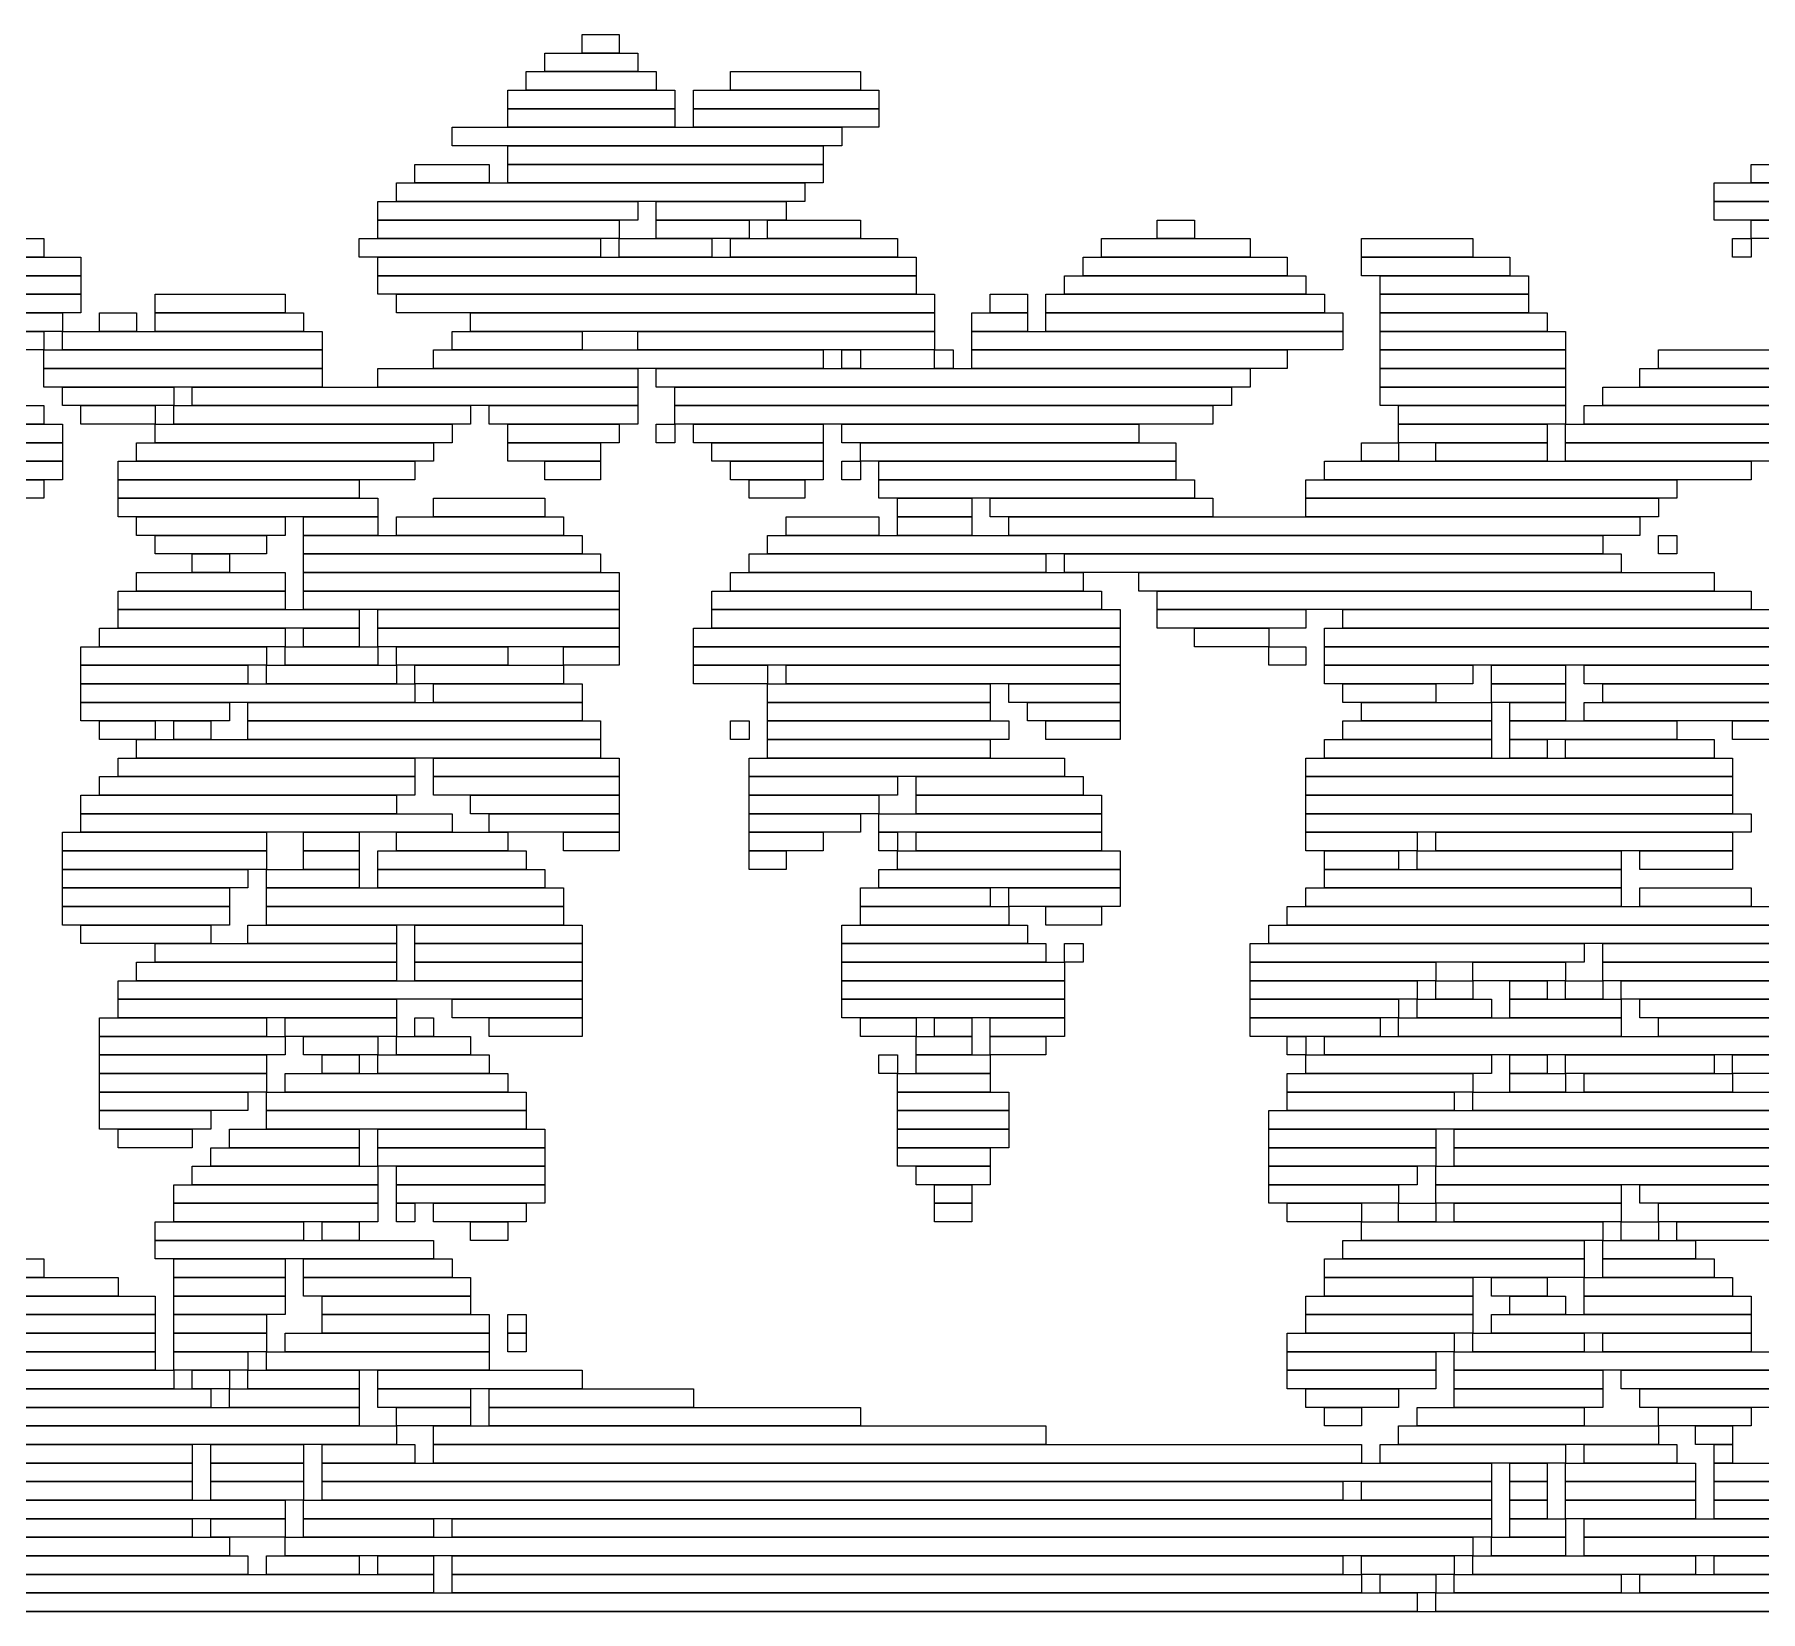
# Model space of a CAD drawing. Extents: x 39 to 985, y 65 to 958.
# Drawn here: x 173.5 to 266.5, y 381 to 466 of the extents above; entities that cross this region are included whole.
import ezdxf

# ---------------------------------------------------------------- set-up
doc = ezdxf.new("R2010")
doc.units = 0

msp = doc.modelspace()

# ---------------------------------------------------------------- linework, layer by layer
for p, q in [((203, 466), (205, 466)), ((203, 465), (203, 466)), ((205, 466), (205, 465)), ((201, 465), (206, 465)), ((201, 464), (201, 465)), ((205, 465), (203, 465)), ((206, 465), (206, 464)), ((200, 464), (207, 464)), ((200, 463), (200, 464)), ((206, 464), (201, 464)), ((207, 464), (207, 463)), ((211, 464), (218, 464)), ((211, 463), (211, 464)), ((218, 464), (218, 463)), ((199, 463), (208, 463)), ((199, 462), (199, 463)), ((207, 463), (200, 463)), ((208, 463), (208, 462)), ((209, 463), (219, 463)), ((209, 462), (209, 463)), ((218, 463), (211, 463)), ((219, 463), (219, 462)), ((208, 462), (199, 462)), ((199, 462), (208, 462)), ((199, 461), (199, 462)), ((208, 462), (208, 461)), ((219, 462), (209, 462)), ((209, 462), (219, 462)), ((209, 461), (209, 462)), ((219, 462), (219, 461)), ((196, 461), (217, 461)), ((196, 460), (196, 461)), ((208, 461), (199, 461)), ((219, 461), (209, 461)), ((217, 461), (217, 460)), ((217, 460), (196, 460)), ((199, 460), (216, 460)), ((199, 459), (199, 460)), ((216, 460), (216, 459)), ((194, 459), (198, 459)), ((194, 458), (194, 459)), ((198, 459), (198, 458)), ((216, 459), (199, 459)), ((199, 459), (216, 459)), ((199, 458), (199, 459)), ((216, 459), (216, 458)), ((266, 459), (275, 459)), ((266, 458), (266, 459)), ((193, 458), (215, 458)), ((193, 457), (193, 458)), ((198, 458), (194, 458)), ((216, 458), (199, 458)), ((215, 458), (215, 457)), ((264, 458), (276, 458)), ((264, 457), (264, 458)), ((275, 458), (266, 458)), ((192, 457), (206, 457)), ((192, 456), (192, 457)), ((215, 457), (193, 457)), ((206, 457), (206, 456)), ((207, 457), (214, 457)), ((207, 456), (207, 457)), ((214, 457), (214, 456)), ((276, 457), (264, 457)), ((264, 457), (277, 457)), ((264, 456), (264, 457)), ((206, 456), (192, 456)), ((192, 456), (205, 456)), ((192, 455), (192, 456)), ((205, 456), (205, 455)), ((214, 456), (207, 456)), ((207, 456), (212, 456)), ((207, 455), (207, 456)), ((212, 456), (212, 455)), ((213, 456), (218, 456)), ((213, 455), (213, 456)), ((218, 456), (218, 455)), ((234, 456), (236, 456)), ((234, 455), (234, 456)), ((236, 456), (236, 455)), ((277, 456), (264, 456)), ((266, 456), (278, 456)), ((266, 455), (266, 456)), ((167, 455), (174, 455)), ((174, 455), (174, 454)), ((191, 455), (204, 455)), ((191, 454), (191, 455)), ((205, 455), (192, 455)), ((204, 455), (204, 454)), ((205, 455), (210, 455)), ((205, 454), (205, 455)), ((212, 455), (207, 455)), ((210, 455), (210, 454)), ((211, 455), (220, 455)), ((211, 454), (211, 455)), ((218, 455), (213, 455)), ((220, 455), (220, 454)), ((231, 455), (239, 455)), ((231, 454), (231, 455)), ((236, 455), (234, 455)), ((239, 455), (239, 454)), ((245, 455), (251, 455)), ((245, 454), (245, 455)), ((251, 455), (251, 454)), ((265, 455), (266, 455)), ((265, 454), (265, 455)), ((278, 455), (266, 455)), ((266, 455), (266, 454)), ((166, 454), (176, 454)), ((174, 454), (167, 454)), ((176, 454), (176, 453)), ((204, 454), (191, 454)), ((192, 454), (221, 454)), ((192, 453), (192, 454)), ((210, 454), (205, 454)), ((220, 454), (211, 454)), ((221, 454), (221, 453)), ((230, 454), (241, 454)), ((230, 453), (230, 454)), ((239, 454), (231, 454)), ((241, 454), (241, 453)), ((251, 454), (245, 454)), ((245, 454), (253, 454)), ((245, 453), (245, 454)), ((253, 454), (253, 453)), ((266, 454), (265, 454)), ((165, 453), (176, 453)), ((176, 453), (166, 453)), ((176, 453), (176, 452)), ((221, 453), (192, 453)), ((192, 453), (221, 453)), ((192, 452), (192, 453)), ((221, 453), (221, 452)), ((229, 453), (242, 453)), ((229, 452), (229, 453)), ((241, 453), (230, 453)), ((242, 453), (242, 452)), ((253, 453), (245, 453)), ((246, 453), (254, 453)), ((246, 452), (246, 453)), ((254, 453), (254, 452)), ((164, 452), (176, 452)), ((176, 452), (165, 452)), ((176, 452), (176, 451)), ((180, 452), (187, 452)), ((180, 451), (180, 452)), ((187, 452), (187, 451)), ((221, 452), (192, 452)), ((193, 452), (222, 452)), ((193, 451), (193, 452)), ((222, 452), (222, 451)), ((225, 452), (227, 452)), ((225, 451), (225, 452)), ((227, 452), (227, 451)), ((228, 452), (243, 452)), ((228, 451), (228, 452)), ((242, 452), (229, 452)), ((243, 452), (243, 451)), ((254, 452), (246, 452)), ((246, 452), (254, 452)), ((246, 451), (246, 452)), ((254, 452), (254, 451)), ((176, 451), (164, 451)), ((164, 451), (175, 451)), ((175, 451), (175, 450)), ((177, 451), (179, 451)), ((177, 450), (177, 451)), ((179, 451), (179, 450)), ((187, 451), (180, 451)), ((180, 451), (188, 451)), ((180, 450), (180, 451)), ((188, 451), (188, 450)), ((222, 451), (193, 451)), ((197, 451), (222, 451)), ((197, 450), (197, 451)), ((222, 451), (222, 450)), ((224, 451), (227, 451)), ((224, 450), (224, 451)), ((227, 451), (225, 451)), ((227, 451), (227, 450)), ((243, 451), (228, 451)), ((228, 451), (244, 451)), ((228, 450), (228, 451)), ((244, 451), (244, 450)), ((254, 451), (246, 451)), ((246, 451), (255, 451)), ((246, 450), (246, 451)), ((255, 451), (255, 450)), ((163, 450), (174, 450)), ((175, 450), (164, 450)), ((174, 450), (174, 449)), ((175, 450), (189, 450)), ((175, 449), (175, 450)), ((179, 450), (177, 450)), ((188, 450), (180, 450)), ((189, 450), (189, 449)), ((196, 450), (203, 450)), ((196, 449), (196, 450)), ((222, 450), (197, 450)), ((203, 450), (203, 449)), ((206, 450), (222, 450)), ((206, 449), (206, 450)), ((222, 450), (222, 449)), ((227, 450), (224, 450)), ((224, 450), (244, 450)), ((224, 449), (224, 450)), ((244, 450), (228, 450)), ((244, 450), (244, 449)), ((255, 450), (246, 450)), ((246, 450), (256, 450)), ((246, 449), (246, 450)), ((256, 450), (256, 449)), ((174, 449), (163, 449)), ((174, 449), (189, 449)), ((174, 448), (174, 449)), ((189, 449), (175, 449)), ((189, 449), (189, 448)), ((195, 449), (216, 449)), ((195, 448), (195, 449)), ((203, 449), (196, 449)), ((222, 449), (206, 449)), ((216, 449), (216, 448)), ((217, 449), (218, 449)), ((217, 448), (217, 449)), ((218, 449), (218, 448)), ((222, 449), (223, 449)), ((222, 448), (222, 449)), ((223, 449), (223, 448)), ((244, 449), (224, 449)), ((224, 449), (241, 449)), ((224, 448), (224, 449)), ((241, 449), (241, 448)), ((256, 449), (246, 449)), ((246, 449), (256, 449)), ((246, 448), (246, 449)), ((256, 449), (256, 448)), ((261, 449), (267, 449)), ((261, 448), (261, 449)), ((189, 448), (174, 448)), ((174, 448), (189, 448)), ((174, 447), (174, 448)), ((189, 448), (189, 447)), ((192, 448), (206, 448)), ((192, 447), (192, 448)), ((216, 448), (195, 448)), ((206, 448), (206, 447)), ((207, 448), (239, 448)), ((207, 447), (207, 448)), ((218, 448), (217, 448)), ((223, 448), (222, 448)), ((241, 448), (224, 448)), ((239, 448), (239, 447)), ((256, 448), (246, 448)), ((246, 448), (256, 448)), ((246, 447), (246, 448)), ((256, 448), (256, 447)), ((260, 448), (296, 448)), ((260, 447), (260, 448)), ((267, 448), (261, 448)), ((189, 447), (174, 447)), ((175, 447), (181, 447)), ((175, 446), (175, 447)), ((181, 447), (181, 446)), ((182, 447), (206, 447)), ((182, 446), (182, 447)), ((206, 447), (192, 447)), ((206, 447), (206, 446)), ((239, 447), (207, 447)), ((208, 447), (238, 447)), ((208, 446), (208, 447)), ((238, 447), (238, 446)), ((256, 447), (246, 447)), ((246, 447), (256, 447)), ((246, 446), (246, 447)), ((256, 447), (256, 446)), ((258, 447), (283, 447)), ((258, 446), (258, 447)), ((296, 447), (260, 447)), ((157, 446), (174, 446)), ((174, 446), (174, 445)), ((181, 446), (175, 446)), ((176, 446), (180, 446)), ((176, 445), (176, 446)), ((180, 446), (180, 445)), ((181, 446), (197, 446)), ((181, 445), (181, 446)), ((206, 446), (182, 446)), ((197, 446), (197, 445)), ((198, 446), (206, 446)), ((198, 445), (198, 446)), ((206, 446), (206, 445)), ((238, 446), (208, 446)), ((208, 446), (237, 446)), ((208, 445), (208, 446)), ((237, 446), (237, 445)), ((256, 446), (246, 446)), ((247, 446), (256, 446)), ((247, 445), (247, 446)), ((256, 446), (256, 445)), ((257, 446), (281, 446)), ((257, 445), (257, 446)), ((283, 446), (258, 446)), ((150, 445), (175, 445)), ((174, 445), (157, 445)), ((175, 445), (175, 444)), ((180, 445), (176, 445)), ((180, 445), (196, 445)), ((180, 444), (180, 445)), ((197, 445), (181, 445)), ((196, 445), (196, 444)), ((206, 445), (198, 445)), ((199, 445), (205, 445)), ((199, 444), (199, 445)), ((205, 445), (205, 444)), ((207, 445), (208, 445)), ((207, 444), (207, 445)), ((237, 445), (208, 445)), ((208, 445), (208, 444)), ((209, 445), (216, 445)), ((209, 444), (209, 445)), ((216, 445), (216, 444)), ((217, 445), (233, 445)), ((217, 444), (217, 445)), ((233, 445), (233, 444)), ((256, 445), (247, 445)), ((247, 445), (255, 445)), ((247, 444), (247, 445)), ((255, 445), (255, 444)), ((256, 445), (282, 445)), ((256, 444), (256, 445)), ((281, 445), (257, 445)), ((175, 444), (150, 444)), ((165, 444), (175, 444)), ((175, 444), (175, 443)), ((179, 444), (195, 444)), ((179, 443), (179, 444)), ((196, 444), (180, 444)), ((195, 444), (195, 443)), ((205, 444), (199, 444)), ((199, 444), (204, 444)), ((199, 443), (199, 444)), ((204, 444), (204, 443)), ((208, 444), (207, 444)), ((216, 444), (209, 444)), ((210, 444), (216, 444)), ((210, 443), (210, 444)), ((216, 444), (216, 443)), ((233, 444), (217, 444)), ((218, 444), (235, 444)), ((218, 443), (218, 444)), ((235, 444), (235, 443)), ((245, 444), (247, 444)), ((245, 443), (245, 444)), ((255, 444), (247, 444)), ((247, 444), (247, 443)), ((249, 444), (255, 444)), ((249, 443), (249, 444)), ((255, 444), (255, 443)), ((282, 444), (256, 444)), ((256, 444), (283, 444)), ((256, 443), (256, 444)), ((175, 443), (165, 443)), ((166, 443), (175, 443)), ((175, 443), (175, 442)), ((178, 443), (194, 443)), ((178, 442), (178, 443)), ((195, 443), (179, 443)), ((194, 443), (194, 442)), ((204, 443), (199, 443)), ((201, 443), (204, 443)), ((201, 442), (201, 443)), ((204, 443), (204, 442)), ((216, 443), (210, 443)), ((211, 443), (216, 443)), ((211, 442), (211, 443)), ((216, 443), (216, 442)), ((217, 443), (218, 443)), ((217, 442), (217, 443)), ((235, 443), (218, 443)), ((218, 443), (218, 442)), ((219, 443), (235, 443)), ((219, 442), (219, 443)), ((235, 443), (235, 442)), ((243, 443), (266, 443)), ((243, 442), (243, 443)), ((247, 443), (245, 443)), ((255, 443), (249, 443)), ((283, 443), (256, 443)), ((266, 443), (266, 442)), ((175, 442), (166, 442)), ((167, 442), (174, 442)), ((174, 442), (174, 441)), ((194, 442), (178, 442)), ((178, 442), (191, 442)), ((178, 441), (178, 442)), ((191, 442), (191, 441)), ((204, 442), (201, 442)), ((216, 442), (211, 442)), ((212, 442), (215, 442)), ((212, 441), (212, 442)), ((215, 442), (215, 441)), ((218, 442), (217, 442)), ((235, 442), (219, 442)), ((219, 442), (236, 442)), ((219, 441), (219, 442)), ((236, 442), (236, 441)), ((242, 442), (262, 442)), ((242, 441), (242, 442)), ((266, 442), (243, 442)), ((262, 442), (262, 441)), ((174, 441), (167, 441)), ((191, 441), (178, 441)), ((178, 441), (192, 441)), ((178, 440), (178, 441)), ((192, 441), (192, 440)), ((195, 441), (201, 441)), ((195, 440), (195, 441)), ((201, 441), (201, 440)), ((215, 441), (212, 441)), ((236, 441), (219, 441)), ((220, 441), (224, 441)), ((220, 440), (220, 441)), ((224, 441), (224, 440)), ((225, 441), (237, 441)), ((225, 440), (225, 441)), ((237, 441), (237, 440)), ((262, 441), (242, 441)), ((242, 441), (261, 441)), ((242, 440), (242, 441)), ((261, 441), (261, 440)), ((192, 440), (178, 440)), ((179, 440), (187, 440)), ((179, 439), (179, 440)), ((187, 440), (187, 439)), ((188, 440), (192, 440)), ((188, 439), (188, 440)), ((192, 440), (192, 439)), ((193, 440), (202, 440)), ((193, 439), (193, 440)), ((201, 440), (195, 440)), ((202, 440), (202, 439)), ((214, 440), (219, 440)), ((214, 439), (214, 440)), ((219, 440), (219, 439)), ((224, 440), (220, 440)), ((220, 440), (224, 440)), ((220, 439), (220, 440)), ((224, 440), (224, 439)), ((237, 440), (225, 440)), ((226, 440), (260, 440)), ((226, 439), (226, 440)), ((261, 440), (242, 440)), ((260, 440), (260, 439)), ((187, 439), (179, 439)), ((180, 439), (186, 439)), ((180, 438), (180, 439)), ((186, 439), (186, 438)), ((192, 439), (188, 439)), ((188, 439), (203, 439)), ((188, 438), (188, 439)), ((202, 439), (193, 439)), ((203, 439), (203, 438)), ((213, 439), (258, 439)), ((213, 438), (213, 439)), ((219, 439), (214, 439)), ((224, 439), (220, 439)), ((260, 439), (226, 439)), ((258, 439), (258, 438)), ((261, 439), (262, 439)), ((261, 438), (261, 439)), ((262, 439), (262, 438)), ((186, 438), (180, 438)), ((182, 438), (184, 438)), ((182, 437), (182, 438)), ((184, 438), (184, 437)), ((203, 438), (188, 438)), ((188, 438), (204, 438)), ((188, 437), (188, 438)), ((204, 438), (204, 437)), ((212, 438), (228, 438)), ((212, 437), (212, 438)), ((258, 438), (213, 438)), ((228, 438), (228, 437)), ((229, 438), (259, 438)), ((229, 437), (229, 438)), ((259, 438), (259, 437)), ((262, 438), (261, 438)), ((179, 437), (187, 437)), ((179, 436), (179, 437)), ((184, 437), (182, 437)), ((187, 437), (187, 436)), ((204, 437), (188, 437)), ((188, 437), (205, 437)), ((188, 436), (188, 437)), ((205, 437), (205, 436)), ((211, 437), (230, 437)), ((211, 436), (211, 437)), ((228, 437), (212, 437)), ((259, 437), (229, 437)), ((230, 437), (230, 436)), ((233, 437), (264, 437)), ((233, 436), (233, 437)), ((264, 437), (264, 436)), ((178, 436), (187, 436)), ((178, 435), (178, 436)), ((187, 436), (179, 436)), ((187, 436), (187, 435)), ((205, 436), (188, 436)), ((188, 436), (205, 436)), ((188, 435), (188, 436)), ((205, 436), (205, 435)), ((210, 436), (231, 436)), ((210, 435), (210, 436)), ((230, 436), (211, 436)), ((231, 436), (231, 435)), ((264, 436), (233, 436)), ((234, 436), (266, 436)), ((234, 435), (234, 436)), ((266, 436), (266, 435)), ((187, 435), (178, 435)), ((178, 435), (191, 435)), ((178, 434), (178, 435)), ((205, 435), (188, 435)), ((191, 435), (191, 434)), ((192, 435), (205, 435)), ((192, 434), (192, 435)), ((205, 435), (205, 434)), ((231, 435), (210, 435)), ((210, 435), (232, 435)), ((210, 434), (210, 435)), ((232, 435), (232, 434)), ((266, 435), (234, 435)), ((234, 435), (242, 435)), ((234, 434), (234, 435)), ((242, 435), (242, 434)), ((244, 435), (267, 435)), ((244, 434), (244, 435)), ((177, 434), (187, 434)), ((177, 433), (177, 434)), ((191, 434), (178, 434)), ((187, 434), (187, 433)), ((188, 434), (191, 434)), ((188, 433), (188, 434)), ((191, 434), (191, 433)), ((205, 434), (192, 434)), ((192, 434), (205, 434)), ((192, 433), (192, 434)), ((205, 434), (205, 433)), ((209, 434), (232, 434)), ((209, 433), (209, 434)), ((232, 434), (210, 434)), ((232, 434), (232, 433)), ((242, 434), (234, 434)), ((236, 434), (240, 434)), ((236, 433), (236, 434)), ((240, 434), (240, 433)), ((243, 434), (267, 434)), ((243, 433), (243, 434)), ((267, 434), (244, 434)), ((176, 433), (186, 433)), ((176, 432), (176, 433)), ((187, 433), (177, 433)), ((186, 433), (186, 432)), ((187, 433), (192, 433)), ((187, 432), (187, 433)), ((191, 433), (188, 433)), ((205, 433), (192, 433)), ((192, 433), (192, 432)), ((193, 433), (199, 433)), ((193, 432), (193, 433)), ((199, 433), (199, 432)), ((202, 433), (205, 433)), ((202, 432), (202, 433)), ((205, 433), (205, 432)), ((232, 433), (209, 433)), ((209, 433), (232, 433)), ((209, 432), (209, 433)), ((232, 433), (232, 432)), ((240, 433), (236, 433)), ((240, 433), (242, 433)), ((240, 432), (240, 433)), ((242, 433), (242, 432)), ((267, 433), (243, 433)), ((243, 433), (268, 433)), ((243, 432), (243, 433)), ((186, 432), (176, 432)), ((176, 432), (185, 432)), ((176, 431), (176, 432)), ((185, 432), (185, 431)), ((186, 432), (193, 432)), ((186, 431), (186, 432)), ((192, 432), (187, 432)), ((199, 432), (193, 432)), ((193, 432), (193, 431)), ((194, 432), (202, 432)), ((194, 431), (194, 432)), ((205, 432), (202, 432)), ((202, 432), (202, 431)), ((232, 432), (209, 432)), ((209, 432), (213, 432)), ((209, 431), (209, 432)), ((213, 432), (213, 431)), ((214, 432), (232, 432)), ((214, 431), (214, 432)), ((232, 432), (232, 431)), ((242, 432), (240, 432)), ((268, 432), (243, 432)), ((243, 432), (251, 432)), ((243, 431), (243, 432)), ((251, 432), (251, 431)), ((252, 432), (256, 432)), ((252, 431), (252, 432)), ((256, 432), (256, 431)), ((257, 432), (268, 432)), ((257, 431), (257, 432)), ((185, 431), (176, 431)), ((176, 431), (194, 431)), ((176, 430), (176, 431)), ((193, 431), (186, 431)), ((202, 431), (194, 431)), ((194, 431), (194, 430)), ((195, 431), (203, 431)), ((195, 430), (195, 431)), ((203, 431), (203, 430)), ((213, 431), (209, 431)), ((213, 431), (225, 431)), ((213, 430), (213, 431)), ((232, 431), (214, 431)), ((225, 431), (225, 430)), ((226, 431), (232, 431)), ((226, 430), (226, 431)), ((232, 431), (232, 430)), ((251, 431), (243, 431)), ((244, 431), (249, 431)), ((244, 430), (244, 431)), ((249, 431), (249, 430)), ((256, 431), (252, 431)), ((252, 431), (256, 431)), ((252, 430), (252, 431)), ((256, 431), (256, 430)), ((268, 431), (257, 431)), ((258, 431), (269, 431)), ((258, 430), (258, 431)), ((194, 430), (176, 430)), ((176, 430), (184, 430)), ((176, 429), (176, 430)), ((184, 430), (184, 429)), ((185, 430), (203, 430)), ((185, 429), (185, 430)), ((203, 430), (195, 430)), ((203, 430), (203, 429)), ((225, 430), (213, 430)), ((213, 430), (225, 430)), ((213, 429), (213, 430)), ((225, 430), (225, 429)), ((232, 430), (226, 430)), ((227, 430), (232, 430)), ((227, 429), (227, 430)), ((232, 430), (232, 429)), ((249, 430), (244, 430)), ((245, 430), (252, 430)), ((245, 429), (245, 430)), ((256, 430), (252, 430)), ((252, 430), (252, 429)), ((253, 430), (256, 430)), ((253, 429), (253, 430)), ((256, 430), (256, 429)), ((257, 430), (269, 430)), ((257, 429), (257, 430)), ((269, 430), (258, 430)), ((184, 429), (176, 429)), ((177, 429), (180, 429)), ((177, 428), (177, 429)), ((180, 429), (180, 428)), ((181, 429), (183, 429)), ((181, 428), (181, 429)), ((183, 429), (183, 428)), ((203, 429), (185, 429)), ((185, 429), (204, 429)), ((185, 428), (185, 429)), ((204, 429), (204, 428)), ((211, 429), (212, 429)), ((211, 428), (211, 429)), ((212, 429), (212, 428)), ((225, 429), (213, 429)), ((213, 429), (226, 429)), ((213, 428), (213, 429)), ((226, 429), (226, 428)), ((232, 429), (227, 429)), ((228, 429), (232, 429)), ((228, 428), (228, 429)), ((232, 429), (232, 428)), ((244, 429), (252, 429)), ((244, 428), (244, 429)), ((252, 429), (245, 429)), ((252, 429), (252, 428)), ((256, 429), (253, 429)), ((253, 429), (262, 429)), ((253, 428), (253, 429)), ((269, 429), (257, 429)), ((262, 429), (262, 428)), ((265, 429), (269, 429)), ((265, 428), (265, 429)), ((180, 428), (177, 428)), ((179, 428), (204, 428)), ((179, 427), (179, 428)), ((183, 428), (181, 428)), ((204, 428), (185, 428)), ((204, 428), (204, 427)), ((212, 428), (211, 428)), ((226, 428), (213, 428)), ((213, 428), (225, 428)), ((213, 427), (213, 428)), ((225, 428), (225, 427)), ((232, 428), (228, 428)), ((243, 428), (252, 428)), ((243, 427), (243, 428)), ((252, 428), (244, 428)), ((252, 428), (252, 427)), ((262, 428), (253, 428)), ((253, 428), (255, 428)), ((253, 427), (253, 428)), ((255, 428), (255, 427)), ((256, 428), (264, 428)), ((256, 427), (256, 428)), ((264, 428), (264, 427)), ((269, 428), (265, 428)), ((178, 427), (194, 427)), ((178, 426), (178, 427)), ((204, 427), (179, 427)), ((194, 427), (194, 426)), ((195, 427), (205, 427)), ((195, 426), (195, 427)), ((205, 427), (205, 426)), ((212, 427), (229, 427)), ((212, 426), (212, 427)), ((225, 427), (213, 427)), ((229, 427), (229, 426)), ((242, 427), (265, 427)), ((242, 426), (242, 427)), ((252, 427), (243, 427)), ((255, 427), (253, 427)), ((264, 427), (256, 427)), ((265, 427), (265, 426)), ((177, 426), (194, 426)), ((177, 425), (177, 426)), ((194, 426), (178, 426)), ((194, 426), (194, 425)), ((205, 426), (195, 426)), ((195, 426), (205, 426)), ((195, 425), (195, 426)), ((205, 426), (205, 425)), ((229, 426), (212, 426)), ((212, 426), (220, 426)), ((212, 425), (212, 426)), ((220, 426), (220, 425)), ((221, 426), (230, 426)), ((221, 425), (221, 426)), ((230, 426), (230, 425)), ((265, 426), (242, 426)), ((242, 426), (265, 426)), ((242, 425), (242, 426)), ((265, 426), (265, 425)), ((176, 425), (193, 425)), ((176, 424), (176, 425)), ((194, 425), (177, 425)), ((193, 425), (193, 424)), ((205, 425), (195, 425)), ((197, 425), (205, 425)), ((197, 424), (197, 425)), ((205, 425), (205, 424)), ((220, 425), (212, 425)), ((212, 425), (219, 425)), ((212, 424), (212, 425)), ((219, 425), (219, 424)), ((230, 425), (221, 425)), ((221, 425), (231, 425)), ((221, 424), (221, 425)), ((231, 425), (231, 424)), ((265, 425), (242, 425)), ((242, 425), (265, 425)), ((242, 424), (242, 425)), ((265, 425), (265, 424)), ((193, 424), (176, 424)), ((176, 424), (196, 424)), ((176, 423), (176, 424)), ((196, 424), (196, 423)), ((205, 424), (197, 424)), ((198, 424), (205, 424)), ((198, 423), (198, 424)), ((205, 424), (205, 423)), ((219, 424), (212, 424)), ((212, 424), (218, 424)), ((212, 423), (212, 424)), ((218, 424), (218, 423)), ((219, 424), (231, 424)), ((219, 423), (219, 424)), ((231, 424), (221, 424)), ((231, 424), (231, 423)), ((265, 424), (242, 424)), ((242, 424), (266, 424)), ((242, 423), (242, 424)), ((266, 424), (266, 423)), ((175, 423), (186, 423)), ((175, 422), (175, 423)), ((196, 423), (176, 423)), ((186, 423), (186, 422)), ((188, 423), (191, 423)), ((188, 422), (188, 423)), ((191, 423), (191, 422)), ((193, 423), (199, 423)), ((193, 422), (193, 423)), ((205, 423), (198, 423)), ((199, 423), (199, 422)), ((202, 423), (205, 423)), ((202, 422), (202, 423)), ((205, 423), (205, 422)), ((218, 423), (212, 423)), ((212, 423), (216, 423)), ((212, 422), (212, 423)), ((216, 423), (216, 422)), ((231, 423), (219, 423)), ((219, 423), (220, 423)), ((219, 422), (219, 423)), ((220, 423), (220, 422)), ((221, 423), (231, 423)), ((221, 422), (221, 423)), ((231, 423), (231, 422)), ((266, 423), (242, 423)), ((242, 423), (248, 423)), ((242, 422), (242, 423)), ((248, 423), (248, 422)), ((249, 423), (265, 423)), ((249, 422), (249, 423)), ((265, 423), (265, 422)), ((186, 422), (175, 422)), ((175, 422), (186, 422)), ((175, 421), (175, 422)), ((186, 422), (186, 421)), ((191, 422), (188, 422)), ((188, 422), (191, 422)), ((188, 421), (188, 422)), ((191, 422), (191, 421)), ((192, 422), (200, 422)), ((192, 421), (192, 422)), ((199, 422), (193, 422)), ((200, 422), (200, 421)), ((205, 422), (202, 422)), ((216, 422), (212, 422)), ((212, 422), (214, 422)), ((212, 421), (212, 422)), ((214, 422), (214, 421)), ((220, 422), (219, 422)), ((220, 422), (232, 422)), ((220, 421), (220, 422)), ((231, 422), (221, 422)), ((232, 422), (232, 421)), ((248, 422), (242, 422)), ((243, 422), (247, 422)), ((243, 421), (243, 422)), ((247, 422), (247, 421)), ((248, 422), (259, 422)), ((248, 421), (248, 422)), ((265, 422), (249, 422)), ((259, 422), (259, 421)), ((260, 422), (265, 422)), ((260, 421), (260, 422)), ((265, 422), (265, 421)), ((186, 421), (175, 421)), ((175, 421), (185, 421)), ((175, 420), (175, 421)), ((185, 421), (185, 420)), ((186, 421), (191, 421)), ((186, 420), (186, 421)), ((191, 421), (188, 421)), ((191, 421), (191, 420)), ((200, 421), (192, 421)), ((192, 421), (201, 421)), ((192, 420), (192, 421)), ((201, 421), (201, 420)), ((214, 421), (212, 421)), ((219, 421), (232, 421)), ((219, 420), (219, 421)), ((232, 421), (220, 421)), ((232, 421), (232, 420)), ((247, 421), (243, 421)), ((243, 421), (259, 421)), ((243, 420), (243, 421)), ((259, 421), (248, 421)), ((259, 421), (259, 420)), ((265, 421), (260, 421)), ((185, 420), (175, 420)), ((175, 420), (184, 420)), ((175, 419), (175, 420)), ((184, 420), (184, 419)), ((191, 420), (186, 420)), ((186, 420), (202, 420)), ((186, 419), (186, 420)), ((201, 420), (192, 420)), ((202, 420), (202, 419)), ((218, 420), (225, 420)), ((218, 419), (218, 420)), ((232, 420), (219, 420)), ((225, 420), (225, 419)), ((226, 420), (232, 420)), ((226, 419), (226, 420)), ((232, 420), (232, 419)), ((242, 420), (259, 420)), ((242, 419), (242, 420)), ((259, 420), (243, 420)), ((259, 420), (259, 419)), ((260, 420), (266, 420)), ((260, 419), (260, 420)), ((266, 420), (266, 419)), ((184, 419), (175, 419)), ((175, 419), (184, 419)), ((175, 418), (175, 419)), ((184, 419), (184, 418)), ((202, 419), (186, 419)), ((186, 419), (202, 419)), ((186, 418), (186, 419)), ((202, 419), (202, 418)), ((225, 419), (218, 419)), ((218, 419), (226, 419)), ((218, 418), (218, 419)), ((232, 419), (226, 419)), ((226, 419), (226, 418)), ((228, 419), (231, 419)), ((228, 418), (228, 419)), ((231, 419), (231, 418)), ((241, 419), (267, 419)), ((241, 418), (241, 419)), ((259, 419), (242, 419)), ((266, 419), (260, 419)), ((184, 418), (175, 418)), ((176, 418), (183, 418)), ((176, 417), (176, 418)), ((183, 418), (183, 417)), ((185, 418), (193, 418)), ((185, 417), (185, 418)), ((202, 418), (186, 418)), ((193, 418), (193, 417)), ((194, 418), (203, 418)), ((194, 417), (194, 418)), ((203, 418), (203, 417)), ((217, 418), (227, 418)), ((217, 417), (217, 418)), ((226, 418), (218, 418)), ((227, 418), (227, 417)), ((231, 418), (228, 418)), ((240, 418), (268, 418)), ((240, 417), (240, 418)), ((267, 418), (241, 418)), ((183, 417), (176, 417)), ((180, 417), (193, 417)), ((180, 416), (180, 417)), ((193, 417), (185, 417)), ((193, 417), (193, 416)), ((203, 417), (194, 417)), ((194, 417), (203, 417)), ((194, 416), (194, 417)), ((203, 417), (203, 416)), ((227, 417), (217, 417)), ((217, 417), (228, 417)), ((217, 416), (217, 417)), ((228, 417), (228, 416)), ((229, 417), (230, 417)), ((229, 416), (229, 417)), ((230, 417), (230, 416)), ((239, 417), (257, 417)), ((239, 416), (239, 417)), ((268, 417), (240, 417)), ((257, 417), (257, 416)), ((258, 417), (269, 417)), ((258, 416), (258, 417)), ((179, 416), (193, 416)), ((179, 415), (179, 416)), ((193, 416), (180, 416)), ((193, 416), (193, 415)), ((203, 416), (194, 416)), ((194, 416), (203, 416)), ((194, 415), (194, 416)), ((203, 416), (203, 415)), ((228, 416), (217, 416)), ((217, 416), (229, 416)), ((217, 415), (217, 416)), ((230, 416), (229, 416)), ((229, 416), (229, 415)), ((257, 416), (239, 416)), ((239, 416), (249, 416)), ((239, 415), (239, 416)), ((249, 416), (249, 415)), ((251, 416), (256, 416)), ((251, 415), (251, 416)), ((256, 416), (256, 415)), ((269, 416), (258, 416)), ((258, 416), (269, 416)), ((258, 415), (258, 416)), ((178, 415), (203, 415)), ((178, 414), (178, 415)), ((193, 415), (179, 415)), ((203, 415), (194, 415)), ((203, 415), (203, 414)), ((229, 415), (217, 415)), ((217, 415), (229, 415)), ((217, 414), (217, 415)), ((229, 415), (229, 414)), ((249, 415), (239, 415)), ((239, 415), (248, 415)), ((239, 414), (239, 415)), ((248, 415), (248, 414)), ((249, 415), (251, 415)), ((249, 414), (249, 415)), ((256, 415), (251, 415)), ((251, 415), (251, 414)), ((253, 415), (255, 415)), ((253, 414), (253, 415)), ((255, 415), (255, 414)), ((256, 415), (258, 415)), ((256, 414), (256, 415)), ((269, 415), (258, 415)), ((258, 415), (258, 414)), ((259, 415), (270, 415)), ((259, 414), (259, 415)), ((203, 414), (178, 414)), ((178, 414), (193, 414)), ((178, 413), (178, 414)), ((193, 414), (193, 413)), ((196, 414), (203, 414)), ((196, 413), (196, 414)), ((203, 414), (203, 413)), ((229, 414), (217, 414)), ((217, 414), (229, 414)), ((217, 413), (217, 414)), ((229, 414), (229, 413)), ((248, 414), (239, 414)), ((239, 414), (247, 414)), ((239, 413), (239, 414)), ((247, 414), (247, 413)), ((248, 414), (252, 414)), ((248, 413), (248, 414)), ((251, 414), (249, 414)), ((252, 414), (252, 413)), ((255, 414), (253, 414)), ((253, 414), (259, 414)), ((253, 413), (253, 414)), ((258, 414), (256, 414)), ((270, 414), (259, 414)), ((259, 414), (259, 413)), ((260, 414), (270, 414)), ((260, 413), (260, 414)), ((177, 413), (186, 413)), ((177, 412), (177, 413)), ((193, 413), (178, 413)), ((186, 413), (186, 412)), ((187, 413), (193, 413)), ((187, 412), (187, 413)), ((193, 413), (193, 412)), ((194, 413), (195, 413)), ((194, 412), (194, 413)), ((195, 413), (195, 412)), ((203, 413), (196, 413)), ((198, 413), (203, 413)), ((198, 412), (198, 413)), ((203, 413), (203, 412)), ((229, 413), (217, 413)), ((218, 413), (221, 413)), ((218, 412), (218, 413)), ((221, 413), (221, 412)), ((222, 413), (224, 413)), ((222, 412), (222, 413)), ((224, 413), (224, 412)), ((225, 413), (229, 413)), ((225, 412), (225, 413)), ((229, 413), (229, 412)), ((247, 413), (239, 413)), ((239, 413), (246, 413)), ((239, 412), (239, 413)), ((246, 413), (246, 412)), ((247, 413), (259, 413)), ((247, 412), (247, 413)), ((252, 413), (248, 413)), ((259, 413), (253, 413)), ((259, 413), (259, 412)), ((270, 413), (260, 413)), ((261, 413), (270, 413)), ((261, 412), (261, 413)), ((186, 412), (177, 412)), ((177, 412), (187, 412)), ((177, 411), (177, 412)), ((193, 412), (187, 412)), ((187, 412), (187, 411)), ((188, 412), (192, 412)), ((188, 411), (188, 412)), ((192, 412), (192, 411)), ((193, 412), (197, 412)), ((193, 411), (193, 412)), ((195, 412), (194, 412)), ((197, 412), (197, 411)), ((203, 412), (198, 412)), ((221, 412), (218, 412)), ((221, 412), (224, 412)), ((221, 411), (221, 412)), ((224, 412), (222, 412)), ((224, 412), (224, 411)), ((229, 412), (225, 412)), ((225, 412), (228, 412)), ((225, 411), (225, 412)), ((228, 412), (228, 411)), ((246, 412), (239, 412)), ((241, 412), (242, 412)), ((241, 411), (241, 412)), ((242, 412), (242, 411)), ((243, 412), (270, 412)), ((243, 411), (243, 412)), ((259, 412), (247, 412)), ((270, 412), (261, 412)), ((187, 411), (177, 411)), ((177, 411), (186, 411)), ((177, 410), (177, 411)), ((186, 411), (186, 410)), ((192, 411), (188, 411)), ((189, 411), (191, 411)), ((189, 410), (189, 411)), ((191, 411), (191, 410)), ((192, 411), (198, 411)), ((192, 410), (192, 411)), ((197, 411), (193, 411)), ((198, 411), (198, 410)), ((219, 411), (220, 411)), ((219, 410), (219, 411)), ((220, 411), (220, 410)), ((224, 411), (221, 411)), ((221, 411), (225, 411)), ((221, 410), (221, 411)), ((228, 411), (225, 411)), ((225, 411), (225, 410)), ((242, 411), (241, 411)), ((242, 411), (252, 411)), ((242, 410), (242, 411)), ((270, 411), (243, 411)), ((252, 411), (252, 410)), ((253, 411), (255, 411)), ((253, 410), (253, 411)), ((255, 411), (255, 410)), ((256, 411), (264, 411)), ((256, 410), (256, 411)), ((264, 411), (264, 410)), ((265, 411), (269, 411)), ((265, 410), (265, 411)), ((186, 410), (177, 410)), ((177, 410), (186, 410)), ((177, 409), (177, 410)), ((186, 410), (186, 409)), ((187, 410), (199, 410)), ((187, 409), (187, 410)), ((191, 410), (189, 410)), ((198, 410), (192, 410)), ((199, 410), (199, 409)), ((220, 410), (219, 410)), ((220, 410), (225, 410)), ((220, 409), (220, 410)), ((225, 410), (221, 410)), ((225, 410), (225, 409)), ((241, 410), (251, 410)), ((241, 409), (241, 410)), ((252, 410), (242, 410)), ((251, 410), (251, 409)), ((255, 410), (253, 410)), ((253, 410), (256, 410)), ((253, 409), (253, 410)), ((264, 410), (256, 410)), ((256, 410), (256, 409)), ((257, 410), (265, 410)), ((257, 409), (257, 410)), ((269, 410), (265, 410)), ((265, 410), (265, 409)), ((186, 409), (177, 409)), ((177, 409), (185, 409)), ((177, 408), (177, 409)), ((185, 409), (185, 408)), ((186, 409), (200, 409)), ((186, 408), (186, 409)), ((199, 409), (187, 409)), ((200, 409), (200, 408)), ((225, 409), (220, 409)), ((220, 409), (226, 409)), ((220, 408), (220, 409)), ((226, 409), (226, 408)), ((251, 409), (241, 409)), ((241, 409), (250, 409)), ((241, 408), (241, 409)), ((250, 409), (250, 408)), ((251, 409), (267, 409)), ((251, 408), (251, 409)), ((256, 409), (253, 409)), ((265, 409), (257, 409)), ((185, 408), (177, 408)), ((177, 408), (183, 408)), ((177, 407), (177, 408)), ((183, 408), (183, 407)), ((200, 408), (186, 408)), ((186, 408), (200, 408)), ((186, 407), (186, 408)), ((200, 408), (200, 407)), ((226, 408), (220, 408)), ((220, 408), (226, 408)), ((220, 407), (220, 408)), ((226, 408), (226, 407)), ((240, 408), (267, 408)), ((240, 407), (240, 408)), ((250, 408), (241, 408)), ((267, 408), (251, 408)), ((183, 407), (177, 407)), ((178, 407), (182, 407)), ((178, 406), (178, 407)), ((182, 407), (182, 406)), ((184, 407), (191, 407)), ((184, 406), (184, 407)), ((200, 407), (186, 407)), ((191, 407), (191, 406)), ((192, 407), (201, 407)), ((192, 406), (192, 407)), ((201, 407), (201, 406)), ((226, 407), (220, 407)), ((220, 407), (226, 407)), ((220, 406), (220, 407)), ((226, 407), (226, 406)), ((267, 407), (240, 407)), ((240, 407), (249, 407)), ((240, 406), (240, 407)), ((249, 407), (249, 406)), ((250, 407), (268, 407)), ((250, 406), (250, 407)), ((182, 406), (178, 406)), ((183, 406), (191, 406)), ((183, 405), (183, 406)), ((191, 406), (184, 406)), ((191, 406), (191, 405)), ((201, 406), (192, 406)), ((192, 406), (201, 406)), ((192, 405), (192, 406)), ((201, 406), (201, 405)), ((226, 406), (220, 406)), ((220, 406), (225, 406)), ((220, 405), (220, 406)), ((225, 406), (225, 405)), ((249, 406), (240, 406)), ((240, 406), (249, 406)), ((240, 405), (240, 406)), ((249, 406), (249, 405)), ((268, 406), (250, 406)), ((250, 406), (268, 406)), ((250, 405), (250, 406)), ((182, 405), (192, 405)), ((182, 404), (182, 405)), ((191, 405), (183, 405)), ((201, 405), (192, 405)), ((192, 405), (192, 404)), ((193, 405), (201, 405)), ((193, 404), (193, 405)), ((201, 405), (201, 404)), ((225, 405), (220, 405)), ((221, 405), (225, 405)), ((221, 404), (221, 405)), ((225, 405), (225, 404)), ((249, 405), (240, 405)), ((240, 405), (248, 405)), ((240, 404), (240, 405)), ((248, 405), (248, 404)), ((249, 405), (268, 405)), ((249, 404), (249, 405)), ((268, 405), (250, 405)), ((181, 404), (192, 404)), ((181, 403), (181, 404)), ((192, 404), (182, 404)), ((192, 404), (192, 403)), ((201, 404), (193, 404)), ((193, 404), (201, 404)), ((193, 403), (193, 404)), ((201, 404), (201, 403)), ((225, 404), (221, 404)), ((222, 404), (224, 404)), ((222, 403), (222, 404)), ((224, 404), (224, 403)), ((248, 404), (240, 404)), ((240, 404), (247, 404)), ((240, 403), (240, 404)), ((247, 404), (247, 403)), ((268, 404), (249, 404)), ((249, 404), (259, 404)), ((249, 403), (249, 404)), ((259, 404), (259, 403)), ((260, 404), (268, 404)), ((260, 403), (260, 404)), ((192, 403), (181, 403)), ((181, 403), (192, 403)), ((181, 402), (181, 403)), ((192, 403), (192, 402)), ((201, 403), (193, 403)), ((193, 403), (194, 403)), ((193, 402), (193, 403)), ((194, 403), (194, 402)), ((195, 403), (200, 403)), ((195, 402), (195, 403)), ((200, 403), (200, 402)), ((224, 403), (222, 403)), ((222, 403), (224, 403)), ((222, 402), (222, 403)), ((224, 403), (224, 402)), ((247, 403), (240, 403)), ((241, 403), (245, 403)), ((241, 402), (241, 403)), ((245, 403), (245, 402)), ((247, 403), (249, 403)), ((247, 402), (247, 403)), ((259, 403), (249, 403)), ((249, 403), (249, 402)), ((250, 403), (259, 403)), ((250, 402), (250, 403)), ((259, 403), (259, 402)), ((268, 403), (260, 403)), ((261, 403), (268, 403)), ((261, 402), (261, 403)), ((180, 402), (188, 402)), ((180, 401), (180, 402)), ((192, 402), (181, 402)), ((188, 402), (188, 401)), ((189, 402), (191, 402)), ((189, 401), (189, 402)), ((191, 402), (191, 401)), ((194, 402), (193, 402)), ((200, 402), (195, 402)), ((197, 402), (199, 402)), ((197, 401), (197, 402)), ((199, 402), (199, 401)), ((224, 402), (222, 402)), ((245, 402), (241, 402)), ((245, 402), (258, 402)), ((245, 401), (245, 402)), ((249, 402), (247, 402)), ((259, 402), (250, 402)), ((258, 402), (258, 401)), ((259, 402), (261, 402)), ((259, 401), (259, 402)), ((268, 402), (261, 402)), ((261, 402), (261, 401)), ((262, 402), (267, 402)), ((262, 401), (262, 402)), ((188, 401), (180, 401)), ((180, 401), (195, 401)), ((180, 400), (180, 401)), ((191, 401), (189, 401)), ((195, 401), (195, 400)), ((199, 401), (197, 401)), ((244, 401), (257, 401)), ((244, 400), (244, 401)), ((258, 401), (245, 401)), ((257, 401), (257, 400)), ((258, 401), (263, 401)), ((258, 400), (258, 401)), ((261, 401), (259, 401)), ((267, 401), (262, 401)), ((263, 401), (263, 400)), ((159, 400), (174, 400)), ((174, 400), (174, 399)), ((195, 400), (180, 400)), ((181, 400), (187, 400)), ((181, 399), (181, 400)), ((187, 400), (187, 399)), ((188, 400), (196, 400)), ((188, 399), (188, 400)), ((196, 400), (196, 399)), ((243, 400), (257, 400)), ((243, 399), (243, 400)), ((257, 400), (244, 400)), ((257, 400), (257, 399)), ((263, 400), (258, 400)), ((258, 400), (264, 400)), ((258, 399), (258, 400)), ((264, 400), (264, 399)), ((174, 399), (159, 399)), ((160, 399), (178, 399)), ((178, 399), (178, 398)), ((187, 399), (181, 399)), ((181, 399), (187, 399)), ((181, 398), (181, 399)), ((187, 399), (187, 398)), ((196, 399), (188, 399)), ((188, 399), (197, 399)), ((188, 398), (188, 399)), ((197, 399), (197, 398)), ((257, 399), (243, 399)), ((243, 399), (251, 399)), ((243, 398), (243, 399)), ((251, 399), (251, 398)), ((252, 399), (255, 399)), ((252, 398), (252, 399)), ((255, 399), (255, 398)), ((257, 399), (265, 399)), ((257, 398), (257, 399)), ((264, 399), (258, 399)), ((265, 399), (265, 398)), ((178, 398), (160, 398)), ((160, 398), (180, 398)), ((180, 398), (180, 397)), ((187, 398), (181, 398)), ((181, 398), (187, 398)), ((181, 397), (181, 398)), ((187, 398), (187, 397)), ((197, 398), (188, 398)), ((189, 398), (197, 398)), ((189, 397), (189, 398)), ((197, 398), (197, 397)), ((242, 398), (251, 398)), ((242, 397), (242, 398)), ((251, 398), (243, 398)), ((251, 398), (251, 397)), ((255, 398), (252, 398)), ((253, 398), (256, 398)), ((253, 397), (253, 398)), ((256, 398), (256, 397)), ((265, 398), (257, 398)), ((257, 398), (266, 398)), ((257, 397), (257, 398)), ((266, 398), (266, 397)), ((180, 397), (160, 397)), ((168, 397), (180, 397)), ((180, 397), (180, 396)), ((187, 397), (181, 397)), ((181, 397), (186, 397)), ((181, 396), (181, 397)), ((186, 397), (186, 396)), ((197, 397), (189, 397)), ((189, 397), (198, 397)), ((189, 396), (189, 397)), ((198, 397), (198, 396)), ((199, 397), (200, 397)), ((199, 396), (199, 397)), ((200, 397), (200, 396)), ((251, 397), (242, 397)), ((242, 397), (251, 397)), ((242, 396), (242, 397)), ((251, 397), (251, 396)), ((252, 397), (266, 397)), ((252, 396), (252, 397)), ((256, 397), (253, 397)), ((266, 397), (257, 397)), ((266, 397), (266, 396)), ((167, 396), (180, 396)), ((180, 396), (168, 396)), ((180, 396), (180, 395)), ((186, 396), (181, 396)), ((181, 396), (186, 396)), ((181, 395), (181, 396)), ((186, 396), (186, 395)), ((187, 396), (198, 396)), ((187, 395), (187, 396)), ((198, 396), (189, 396)), ((198, 396), (198, 395)), ((200, 396), (199, 396)), ((199, 396), (200, 396)), ((199, 395), (199, 396)), ((200, 396), (200, 395)), ((241, 396), (250, 396)), ((241, 395), (241, 396)), ((251, 396), (242, 396)), ((250, 396), (250, 395)), ((251, 396), (257, 396)), ((251, 395), (251, 396)), ((266, 396), (252, 396)), ((257, 396), (257, 395)), ((258, 396), (266, 396)), ((258, 395), (258, 396)), ((266, 396), (266, 395)), ((140, 395), (180, 395)), ((180, 395), (167, 395)), ((180, 395), (180, 394)), ((186, 395), (181, 395)), ((181, 395), (185, 395)), ((181, 394), (181, 395)), ((185, 395), (185, 394)), ((186, 395), (198, 395)), ((186, 394), (186, 395)), ((198, 395), (187, 395)), ((198, 395), (198, 394)), ((200, 395), (199, 395)), ((250, 395), (241, 395)), ((241, 395), (249, 395)), ((241, 394), (241, 395)), ((249, 395), (249, 394)), ((250, 395), (267, 395)), ((250, 394), (250, 395)), ((257, 395), (251, 395)), ((266, 395), (258, 395)), ((180, 394), (140, 394)), ((150, 394), (181, 394)), ((185, 394), (181, 394)), ((181, 394), (181, 393)), ((182, 394), (184, 394)), ((182, 393), (182, 394)), ((184, 394), (184, 393)), ((185, 394), (191, 394)), ((185, 393), (185, 394)), ((198, 394), (186, 394)), ((191, 394), (191, 393)), ((192, 394), (203, 394)), ((192, 393), (192, 394)), ((203, 394), (203, 393)), ((249, 394), (241, 394)), ((241, 394), (249, 394)), ((241, 393), (241, 394)), ((249, 394), (249, 393)), ((267, 394), (250, 394)), ((250, 394), (258, 394)), ((250, 393), (250, 394)), ((258, 394), (258, 393)), ((259, 394), (267, 394)), ((259, 393), (259, 394)), ((181, 393), (150, 393)), ((150, 393), (183, 393)), ((184, 393), (182, 393)), ((183, 393), (183, 392)), ((184, 393), (191, 393)), ((184, 392), (184, 393)), ((191, 393), (185, 393)), ((191, 393), (191, 392)), ((203, 393), (192, 393)), ((192, 393), (197, 393)), ((192, 392), (192, 393)), ((197, 393), (197, 392)), ((198, 393), (209, 393)), ((198, 392), (198, 393)), ((209, 393), (209, 392)), ((249, 393), (241, 393)), ((242, 393), (247, 393)), ((242, 392), (242, 393)), ((247, 393), (247, 392)), ((258, 393), (250, 393)), ((250, 393), (258, 393)), ((250, 392), (250, 393)), ((258, 393), (258, 392)), ((267, 393), (259, 393)), ((260, 393), (267, 393)), ((260, 392), (260, 393)), ((183, 392), (150, 392)), ((166, 392), (191, 392)), ((191, 392), (184, 392)), ((191, 392), (191, 391)), ((197, 392), (192, 392)), ((193, 392), (197, 392)), ((193, 391), (193, 392)), ((197, 392), (197, 391)), ((209, 392), (198, 392)), ((198, 392), (218, 392)), ((198, 391), (198, 392)), ((218, 392), (218, 391)), ((247, 392), (242, 392)), ((243, 392), (245, 392)), ((243, 391), (243, 392)), ((245, 392), (245, 391)), ((248, 392), (257, 392)), ((248, 391), (248, 392)), ((258, 392), (250, 392)), ((257, 392), (257, 391)), ((267, 392), (260, 392)), ((261, 392), (266, 392)), ((261, 391), (261, 392)), ((266, 392), (266, 391)), ((157, 391), (193, 391)), ((191, 391), (166, 391)), ((197, 391), (193, 391)), ((193, 391), (193, 390)), ((195, 391), (228, 391)), ((195, 390), (195, 391)), ((218, 391), (198, 391)), ((228, 391), (228, 390)), ((245, 391), (243, 391)), ((247, 391), (261, 391)), ((247, 390), (247, 391)), ((257, 391), (248, 391)), ((266, 391), (261, 391)), ((261, 391), (261, 390)), ((263, 391), (265, 391)), ((263, 390), (263, 391)), ((265, 391), (265, 390)), ((193, 390), (157, 390)), ((167, 390), (182, 390)), ((182, 390), (182, 389)), ((183, 390), (188, 390)), ((183, 389), (183, 390)), ((188, 390), (188, 389)), ((189, 390), (194, 390)), ((189, 389), (189, 390)), ((194, 390), (194, 389)), ((228, 390), (195, 390)), ((195, 390), (245, 390)), ((195, 389), (195, 390)), ((245, 390), (245, 389)), ((246, 390), (256, 390)), ((246, 389), (246, 390)), ((261, 390), (247, 390)), ((256, 390), (256, 389)), ((257, 390), (262, 390)), ((257, 389), (257, 390)), ((262, 390), (262, 389)), ((265, 390), (263, 390)), ((264, 390), (265, 390)), ((264, 389), (264, 390)), ((265, 390), (265, 389)), ((182, 389), (167, 389)), ((167, 389), (182, 389)), ((182, 389), (182, 388)), ((188, 389), (183, 389)), ((183, 389), (188, 389)), ((183, 388), (183, 389)), ((188, 389), (188, 388)), ((194, 389), (189, 389)), ((189, 389), (252, 389)), ((189, 388), (189, 389)), ((245, 389), (195, 389)), ((256, 389), (246, 389)), ((252, 389), (252, 388)), ((253, 389), (255, 389)), ((253, 388), (253, 389)), ((255, 389), (255, 388)), ((256, 389), (263, 389)), ((256, 388), (256, 389)), ((262, 389), (257, 389)), ((263, 389), (263, 388)), ((265, 389), (264, 389)), ((264, 389), (391, 389)), ((264, 388), (264, 389)), ((182, 388), (167, 388)), ((167, 388), (182, 388)), ((182, 388), (182, 387)), ((188, 388), (183, 388)), ((183, 388), (188, 388)), ((183, 387), (183, 388)), ((188, 388), (188, 387)), ((252, 388), (189, 388)), ((189, 388), (244, 388)), ((189, 387), (189, 388)), ((244, 388), (244, 387)), ((245, 388), (252, 388)), ((245, 387), (245, 388)), ((252, 388), (252, 387)), ((255, 388), (253, 388)), ((253, 388), (255, 388)), ((253, 387), (253, 388)), ((255, 388), (255, 387)), ((263, 388), (256, 388)), ((256, 388), (263, 388)), ((256, 387), (256, 388)), ((263, 388), (263, 387)), ((391, 388), (264, 388)), ((264, 388), (391, 388)), ((264, 387), (264, 388)), ((159, 387), (187, 387)), ((182, 387), (167, 387)), ((188, 387), (183, 387)), ((187, 387), (187, 386)), ((188, 387), (252, 387)), ((188, 386), (188, 387)), ((244, 387), (189, 387)), ((252, 387), (245, 387)), ((252, 387), (252, 386)), ((255, 387), (253, 387)), ((253, 387), (255, 387)), ((253, 386), (253, 387)), ((255, 387), (255, 386)), ((263, 387), (256, 387)), ((256, 387), (263, 387)), ((256, 386), (256, 387)), ((263, 387), (263, 386)), ((391, 387), (264, 387)), ((264, 387), (391, 387)), ((264, 386), (264, 387)), ((187, 386), (159, 386)), ((166, 386), (182, 386)), ((182, 386), (182, 385)), ((183, 386), (187, 386)), ((183, 385), (183, 386)), ((187, 386), (187, 385)), ((252, 386), (188, 386)), ((188, 386), (195, 386)), ((188, 385), (188, 386)), ((195, 386), (195, 385)), ((196, 386), (252, 386)), ((196, 385), (196, 386)), ((252, 386), (252, 385)), ((255, 386), (253, 386)), ((253, 386), (256, 386)), ((253, 385), (253, 386)), ((263, 386), (256, 386)), ((256, 386), (256, 385)), ((257, 386), (390, 386)), ((257, 385), (257, 386)), ((391, 386), (264, 386)), ((163, 385), (184, 385)), ((182, 385), (166, 385)), ((187, 385), (183, 385)), ((184, 385), (184, 384)), ((187, 385), (251, 385)), ((187, 384), (187, 385)), ((195, 385), (188, 385)), ((252, 385), (196, 385)), ((251, 385), (251, 384)), ((252, 385), (256, 385)), ((252, 384), (252, 385)), ((256, 385), (253, 385)), ((256, 385), (256, 384)), ((390, 385), (257, 385)), ((257, 385), (390, 385)), ((257, 384), (257, 385)), ((184, 384), (163, 384)), ((164, 384), (185, 384)), ((185, 384), (185, 383)), ((186, 384), (191, 384)), ((186, 383), (186, 384)), ((251, 384), (187, 384)), ((191, 384), (191, 383)), ((192, 384), (195, 384)), ((192, 383), (192, 384)), ((195, 384), (195, 383)), ((196, 384), (244, 384)), ((196, 383), (196, 384)), ((244, 384), (244, 383)), ((245, 384), (250, 384)), ((245, 383), (245, 384)), ((250, 384), (250, 383)), ((251, 384), (263, 384)), ((251, 383), (251, 384)), ((256, 384), (252, 384)), ((390, 384), (257, 384)), ((263, 384), (263, 383)), ((264, 384), (389, 384)), ((264, 383), (264, 384)), ((185, 383), (164, 383)), ((165, 383), (195, 383)), ((191, 383), (186, 383)), ((195, 383), (192, 383)), ((195, 383), (195, 382)), ((244, 383), (196, 383)), ((196, 383), (245, 383)), ((196, 382), (196, 383)), ((250, 383), (245, 383)), ((245, 383), (245, 382)), ((246, 383), (249, 383)), ((246, 382), (246, 383)), ((249, 383), (249, 382)), ((250, 383), (259, 383)), ((250, 382), (250, 383)), ((263, 383), (251, 383)), ((259, 383), (259, 382)), ((260, 383), (389, 383)), ((260, 382), (260, 383)), ((389, 383), (264, 383)), ((156, 382), (248, 382)), ((195, 382), (165, 382)), ((245, 382), (196, 382)), ((249, 382), (246, 382)), ((248, 382), (248, 381)), ((249, 382), (387, 382)), ((249, 381), (249, 382)), ((259, 382), (250, 382)), ((389, 382), (260, 382)), ((248, 381), (156, 381)), ((166, 381), (384, 381)), ((387, 381), (249, 381))]:
    msp.add_line(p, q)

doc.saveas('drawing.dxf')
